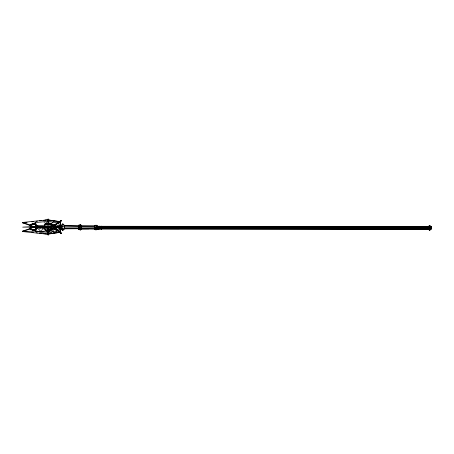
<?xml version="1.0" encoding="UTF-8"?>
<svg xmlns="http://www.w3.org/2000/svg" width="454" height="454" viewBox="0 0 454 454"><rect width="100%" height="100%" fill="white"/><g stroke="black" fill="none" stroke-linecap="round" stroke-linejoin="round"><path stroke-width="0.68" d="M58.282 228.152L60.342 227.891L60.359 226.262M79.087 228.708L64.678 228.595L62.72 230.615L61.04 228.827L61.029 226.898L62.697 226.574L64.644 226.926L78.389 227.028L78.44 225.258L80.279 224.628L81.402 225.275L81.453 227.045M61.046 228.016L61.074 225.581L62.794 223.822L64.689 225.61L78.411 225.973L64.667 225.865L62.743 224.361L62.794 223.822M81.453 225.61L80.347 225.059L79.2 225.598L78.383 226.943L78.377 228.527L80.25 230.07L81.38 229.435L81.425 228.288M97.15 228.192L97.201 226.274L428.343 226.597L429.569 225.672C432.049 226.12 431.873 229.809 429.507 230.201L428.309 229.264L423.928 229.139L423.917 228.754L101.242 228.538L97.15 228.487L97.15 228.192L423.917 228.464L428.292 228.515L429.478 228.935L431.249 228.385M98.319 228.294L98.325 227.88M99.778 228.311L99.789 227.142M101.236 228.334L101.248 227.159M423.911 228.549L423.923 227.38M425.37 228.566L425.375 227.789M426.828 228.583L426.834 228.169M95.465 227.193L94.432 227.182L97.145 227.216L97.133 228.646L95.959 228.924L94.426 228.617L94.466 225.956L96.015 225.547L97.179 225.99L97.15 227.261M94.432 228.47L94.443 229.372L95.981 229.894L96.055 225.195L97.213 225.712L97.224 226.62M98.319 227.914L98.331 227.125M426.828 228.209L426.851 227.057M59.661 226.495L59.673 225.49L58.413 223.073L48.561 221.274L35.56 222.573L29.947 225.031L22.808 222.426L47.942 219.827M431.289 226.96L431.255 227.88L97.156 227.516M431.294 228.016C431.919 229.838 426.902 231.296 431.266 228.918M79.2 225.598L78.411 225.587L79.149 225.263L79.217 226.955L79.127 229.423L78.394 229.412L78.383 228.266L78.928 227.448M98.336 227.187L98.342 226.767M99.795 227.204L99.801 226.784M97.162 227.176L101.253 227.227L101.259 226.801M101.253 227.227L423.928 227.443L423.934 227.023M425.392 227.04L425.37 228.901M426.845 227.477L426.856 226.756M60.342 226.387L48.011 224.889L37.756 225.82L37.75 228.163L35.202 227.295M98.342 226.875L98.348 226.467M98.376 228.476L98.359 228.998M99.801 226.892L99.806 226.484M97.167 226.864L101.259 226.915L101.265 226.501M97.15 228.487L101.242 228.765L101.253 229.185L101.293 228.515M101.259 226.915L423.934 227.131L423.945 226.722M425.392 227.148L425.432 226.364L425.443 226.784M95.959 228.924L95.97 228.634M96.021 229.542L95.981 229.894L97.156 229.406L97.19 228.612L179.29 228.72M98.353 226.614L98.359 226.245M98.365 228.629L98.348 229.122L98.331 228.731M99.812 226.631L99.846 226.529M97.173 226.603L101.27 226.654L101.276 226.285L101.31 226.779M101.276 229.032L101.282 228.663M101.27 226.654L423.945 226.869L423.974 226.347L423.985 226.767L98.876 226.518M423.962 229.032L423.94 229.378L423.923 228.986L101.242 228.765M425.404 226.887L425.409 226.518M426.862 226.904L426.868 226.535M47.034 230.513L48.141 234.968L48.561 232.357L51.013 230.002L54.111 228.044L58.129 230.609L61.25 233.265L57.556 230.711L53.283 228.566L53.056 231.534L53.742 233.299L57.749 230.558L58.413 230.558L59.673 228.135L59.673 226.398L57.749 226.154L54.111 227.142L58.413 226.398L60.036 227.142L59.673 226.398L57.584 226.677M98.359 226.421L98.393 226.353M99.818 226.438L99.84 226.109L99.852 226.762M99.818 228.839L99.795 229.168L99.784 228.226M97.184 226.41L101.276 226.461L101.299 226.132L101.304 226.552M429.132 229.696L428.326 229.128L423.951 229.077L97.15 228.714M426.868 226.711L426.891 226.381L426.908 226.904M426.868 229.111L426.856 229.418L426.839 229.02M428.298 229.196L429.495 230.087L429.569 225.672L429.592 226.052C426.925 225.695 428.423 232.306 430.693 229.213M428.326 229.128L423.928 229.139M61.04 228.827L62.34 229.696M62.771 230.076L62.72 230.615L62.743 224.361L61.052 225.842M64.689 225.61L64.655 228.856L78.423 228.703M60.626 227C61.165 226.302 59.752 218.527 59.888 223.039M48.011 220.224L48.141 219.032L49.026 223.743L48.447 222.613M58.129 227.142L58.129 226.398L61.25 227.142L57.556 226.398L53.742 227.142L53.056 226.398L51.013 227.142L47.948 226.211L47.5 227.142L35.56 226.398L22.7 227.142L61.25 227.142L57.749 226.154L57.556 227.142M88.916 228.816L81.306 228.952L95.09 229.122M94.472 226.171L94.5 225.678L96.055 225.195M97.179 226.206L97.213 225.712M53.532 225.275L48.067 224.492L47.965 226.506L48.005 229.457L53.487 228.759M48.062 229.06L48.005 229.457L43.221 228.856M44.503 228.634L47.579 232.346L48.141 234.968L49.026 230.257L47.579 232.346L47.5 234.241L22.808 231.574L29.947 228.969L34.975 230.297L35.56 231.052L47.942 234.173M57.198 227.647L59.673 228.135L60.007 232.357L60.683 227.567M48.124 233.963L47.942 234.803L47.766 234.009L47.324 234.071M60.751 228.703L59.9 232.346L61.097 233.277L59.633 232.38L48.805 233.867M35.855 230.206L36.587 227.153L35.56 226.398L29.947 227.142L34.901 227.562L36.025 227.284M47.034 223.487L48.141 219.032M35.56 231.427L36.587 227.153L34.975 227.562L29.947 227.142L31.292 226.955M35.94 229.281L36.587 226.847L37.949 225.275M36.206 228.141L36.587 226.847L35.997 224.191M35.367 222.772L34.975 223.913L36.587 226.847L35.56 222.573M57.459 226.523L54.111 227.142L57.556 226.398L48.561 226.398L48.3 227.142L53.056 226.398L53.283 227.142L57.556 226.398L59.769 227.142M425.421 226.58L425.449 226.887M425.392 229.225L425.381 229.003M98.348 228.935L98.325 228.498M426.856 229.225L426.834 228.788M60.007 232.357L58.129 230.609L60.036 232.352L58.413 230.558L54.111 228.044L59.769 232.391L48.3 234.116L53.056 231.534L51.013 230.002L41.127 231.654L36.587 227.153L34.975 230.507L29.947 228.969L33.063 230.331M37.234 227.034L41.127 226.398L45.848 227.142L47.579 226.398L48.141 227.142L48.561 226.398L49.026 227.142L47.579 226.398L35.56 226.398L34.975 227.562L34.975 227.142M24.811 231.347L22.7 231.092L29.902 228.578L34.901 230.178L36.303 227.403M34.975 230.297L36.587 227.153M41.127 231.654L42.897 228.243M79.217 226.955L78.377 228.527L80.324 228.912L81.436 228.549L81.465 226.96L78.383 226.943M34.901 230.178L36.303 227.369M49.026 230.257L47.948 232.255L48.141 234.968M45.003 224.719L45.763 223.527L50.944 224.123L52.67 225.173M44.503 225.366L46.541 222.369M47.034 227.142L47.579 226.398L47.942 227.142M44.078 222.687L45.848 223.34L51.013 223.998L51.83 223.09M50.195 222.965L51.013 223.998L54.111 225.956L55.099 224.98M60.036 221.648L54.111 225.956L55.019 225.082M51.013 223.998L53.056 222.091L53.742 220.701L55.013 221.314M59.4 221.637L61.25 220.735L54.111 225.956L55.621 224.719M63.248 229.707L64.678 228.595M59.275 221.654L61.097 220.723L59.877 221.654L60.751 225.298M54.111 225.956L55.729 224.736M428.338 226.62L429.558 225.712L431.283 226.977L429.58 225.791L428.349 226.665L423.951 226.677L428.326 226.728L429.541 225.899L431.277 227.057M53.209 224.197L53.283 225.434L54.883 224.35M59.565 221.705L61.097 220.723L58.799 221.904M59.69 221.694L61.25 220.735L58.912 221.881M61.097 220.723L59.633 221.62L48.805 220.133M52.67 228.827L50.944 229.877L45.763 230.473L45.003 229.281M431.249 228.765L429.484 229.82L428.292 229.037L423.923 228.986M53.283 225.434L61.25 220.735M24.811 222.653L22.7 222.908L29.902 225.422L32.37 224.134M29.947 225.031L34.975 223.913L29.947 225.031L33.063 223.459M431.249 228.595L429.478 229.429L428.292 228.81L423.917 228.754M79.127 229.423L79.075 229.088L78.394 229.412L78.423 229.083L80.182 229.639L81.328 229.1L81.38 229.435M36.246 226.569L34.901 224.242L29.902 225.422L32.983 224.021M33.925 226.858L35.855 226.24M29.902 225.422L34.901 224.032L36.025 226.115M37.756 225.82L34.561 226.688L35.866 226.512M56.58 226.308L60.791 225.303M43.522 220.576L47.5 219.759L47.579 221.285M57.556 230.711L48.561 232.357L35.56 231.052L22.808 231.574M32.677 226.773L35.452 226.398L34.901 227.562L34.901 227.142M431.249 228.135L97.15 227.863M54.855 228.583L56.228 228.413M31.848 221.802L33.255 221.631M36.065 221.291L37.472 221.121M39.583 220.865L41.694 220.61M43.102 220.44L45.916 220.099M44.64 224.866L48.067 224.492M50.791 228.771L52.159 228.629M60.325 227.539L47.965 228.396L35.826 227.238M35.196 226.79L47.965 226.506L60.325 226.921M22.7 222.908L25.532 222.823M22.7 231.092L25.532 231.012M22.808 222.426L27.058 222.352M101.276 226.461L423.968 226.54L423.991 226.869M101.242 228.538L101.242 228.929L423.951 229.077M59.718 227.658L61.04 227.67M78.383 228.266L64.638 228.163L62.692 229.168L61.023 228.135M423.945 226.869L428.321 226.921L429.524 226.228L431.266 227.204M423.934 227.131L428.309 227.187L429.512 226.671L431.26 227.397M423.928 227.443L429.495 227.204L431.255 227.624M95.533 225.695L94.5 225.678L94.511 226.586M94.455 225.939L81.442 225.99M81.17 226.007L94.398 226.171M98.881 226.75L100.822 226.773M81.141 227.062L94.37 227.227M81.13 228.3L94.358 228.464M94.426 228.617L95.453 228.629M97.184 228.805L101.276 228.856M97.156 228.873L101.248 228.924M31.848 232.198L33.255 232.369M36.065 232.709L37.472 232.879M39.583 233.135L41.694 233.39M43.102 233.56L45.916 233.901M39.118 228.339L41.172 228.595M47.324 219.929L47.766 219.991L47.942 219.197L48.124 220.037M59.769 221.609L48.3 219.884L50.082 220.57M34.22 230.541L29.902 228.578L34.901 229.968M35.213 227.227L36.496 227.596M41.127 226.398L42.897 226.955M29.947 228.969L35.56 231.052M29.902 228.578L33.602 230.013M59.673 228.135L60.791 228.697L59.939 227.148M53.283 228.566L54.503 229.287M58.662 231.739L61.25 233.265L54.111 228.044L55.621 229.145M431.294 227.125L429.592 226.052L429.598 226.444M54.111 228.044L55.729 229.122M59.536 232.159L61.097 233.277L59.224 231.642M59.071 231.671L61.25 233.265M59.616 232.096L61.097 233.277M55.178 227.919L58.413 230.558M49.026 227.142L47.948 226.211L48.141 227.142M34.975 223.703L36.587 226.847M48.839 222.608L49.026 223.743M80.279 224.628L80.25 230.07L80.182 229.639M426.896 226.461L426.902 226.801M97.145 228.498L97.156 229.406M425.375 228.771L425.375 229.162M426.834 228.498L426.828 228.918M423.917 228.464L423.911 228.884M101.242 228.243L101.236 228.663M98.325 228.209L98.319 228.629M96.015 225.547L96.015 225.973M58.413 226.398L58.413 227.142M53.056 226.398L53.056 227.142M48.561 226.398L48.561 227.142M47.579 226.398L47.579 227.142M35.56 226.398L35.56 227.142M60.036 227.142L58.129 226.398L60.007 227.142M60.791 227.142L59.656 226.398L60.791 227.142"/></g></svg>
